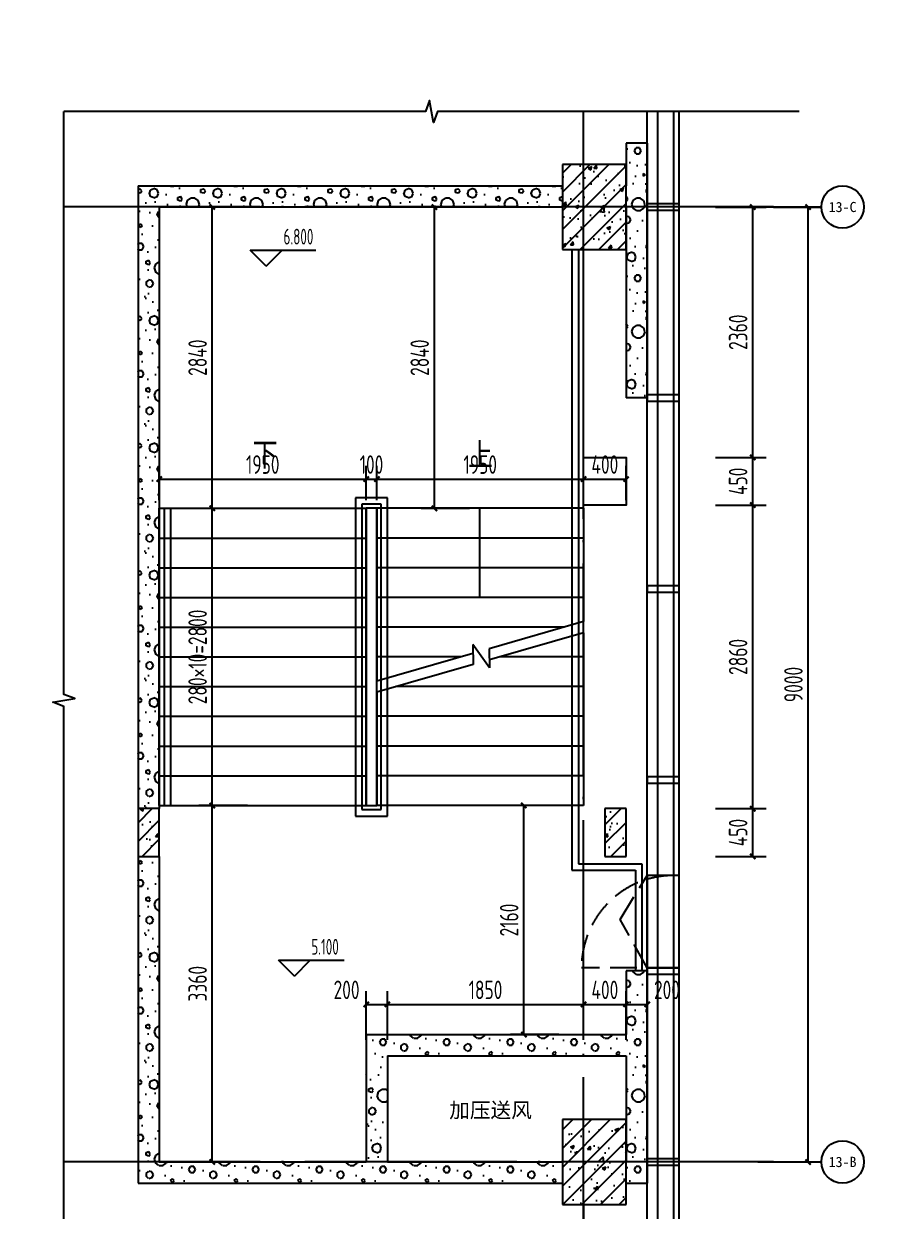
# Model space of a CAD drawing. Extents: x 116425 to 211028, y 11881 to 56060.
# Drawn here: x 128145 to 136228, y 18082 to 29273 of the extents above; entities that cross this region are included whole.
import ezdxf
from ezdxf.enums import TextEntityAlignment as Align
from ezdxf.xclip import XClip

# ---------------------------------------------------------------- set-up
doc = ezdxf.new("R2010")
doc.units = 0
doc.header["$LTSCALE"] = 1000
doc.header["$MEASUREMENT"] = 0
doc.header["$XCLIPFRAME"] = 0
for name, pattern in [('DASH', [0.35, 0.25, -0.1]), ('DOTE', [2.42, 2, -0.2, 0.02, -0.2]), ('X-104 13#平面$0$DASH', [0.35, 0.25, -0.1]), ('X-104 13#平面$0$DOTE', [2.42, 2, -0.2, 0.02, -0.2])]:
    doc.linetypes.add(name, pattern=pattern)
for name, color, linetype in [('01-标注_尺寸', 124, 'Continuous'), ('01-标注_标高', 200, 'Continuous'), ('01-标注_符号', 200, 'Continuous'), ('01-标注_轴线坐标', 132, 'Continuous'), ('02-TEXT_标注', 130, 'Continuous'), ('02-TEXT_轴号', 7, 'Continuous'), ('05-填充_天正', 14, 'Continuous'), ('13#楼幕墙$0$A-C_玻璃幕墙', 140, 'Continuous'), ('13#楼幕墙$0$D-铝板', 181, 'Continuous'), ('A-C_幕墙龙骨', 133, 'Continuous'), ('A-C_玻璃幕墙', 140, 'Continuous'), ('A-C_窗', 140, 'Continuous'), ('A-E_栏杆', 232, 'Continuous'), ('A-E_电梯', 171, 'Continuous'), ('A_AXIS-轴线', 36, 'DOTE'), ('A_STR-砌块墙', 121, 'Continuous'), ('A_STR-砼柱', 51, 'Continuous'), ('s-colu', 40, 'Continuous'), ('X-104 13#平面$0$A-O_分水线', 127, 'Continuous'), ('X-104 13#平面$0$A-O_屋面', 201, 'Continuous'), ('X-104 13#平面$0$A-TECH_结构', 21, 'Continuous'), ('X-104 13#平面$0$A_AXIS-轴线', 36, 'X-104 13#平面$0$DOTE'), ('X-104 13#平面$0$X-104 13#平面$0$A-TECH_结构', 21, 'Continuous')]:
    doc.layers.add(name, color=color, linetype=linetype)
doc.layers.add('X-104 13#平面$0$000套内', color=226, linetype='Continuous', lineweight=30, plot=False)
doc.styles.add('_TCH_AXIS', font='STXIHEI_0.TTF', dxfattribs={"width": 0.75})
doc.styles.add('_TCH_DIM', font='ros1.shx', dxfattribs={"bigfont": 'jd.shx'})
doc.styles.add('_TCH_DIM_T3', font='ROS1', dxfattribs={"width": 0.8, "bigfont": 'JD'})
doc.styles.add('_TCH_LABEL', font='ros1.shx', dxfattribs={"bigfont": 'jd.shx'})
doc.styles.get("Standard").update_dxf_attribs({"font": 'STXIHEI_0.TTF'})
doc.dimstyles.new('_TCH_ARCH&&50', dxfattribs={"dimtxt": 175, "dimasz": 50, "dimexe": 125, "dimexo": 150, "dimgap": 50, "dimtad": 1, "dimdec": 0, "dimzin": 0, "dimdsep": 46, "dimtxsty": '_TCH_DIM_T3', "dimblk": 'ARCHTICK', "dimcen": 0.09, "dimclrt": 7, "dimazin": 2, "dimtfac": 1, "dimtdec": 0, "dimtix": 1, "dimtmove": 2, "dimatfit": 3, "dimfxl": 0, "dimtolj": 1, "dimtzin": 0, "dimarcsym": 0})
pattern_1 = [(0, (177, -183), (300, 600), [0, -600]), (0, (-174, -264), (300, 600), [0, -600]), (0, (21, -270), (300, 600), [0, -600]), (0, (234, -93), (300, 600), [0, -600]), (0, (-15, -300), (300, 600), [0, -600]), (0, (294, 285), (300, 600), [0, -600]), (0, (111, 237), (300, 600), [0, -600]), (0, (207, 162), (300, 600), [0, -600]), (0, (-282, 150), (300, 600), [0, -600]), (0, (12, 123), (300, 600), [0, -600]), (0, (-102, -30), (300, 600), [0, -600]), (0, (-96, -255), (300, 600), [0, -600]), (0, (129, -279), (300, 600), [0, -600]), (0, (294, -15), (300, 600), [0, -600]), (0, (-267, -108), (300, 600), [0, -600]), (0, (-216, -6), (300, 600), [0, -600]), (0, (18, -48), (300, 600), [0, -600]), (0, (-66, -135), (300, 600), [0, -600]), (0, (-114, 63), (300, 600), [0, -600]), (0, (-39, 288), (300, 600), [0, -600]), (0, (-243, -234), (300, 600), [0, -600]), (0, (87, 165), (300, 600), [0, -600]), (0, (-192, 174), (300, 600), [0, -600]), (0, (-240, 252), (300, 600), [0, -600]), (130.601294, (257.143, 97.143), (-1499.9999834, 1800.000008), [26.3416, -11037.111]), (18.43495, (214.29, 108.57), (1499.999994, 599.999996), [27.1052, -3767.628]), (90, (214.3, 82.86), (300, 600), [25.7143, -1174.2857]), (161.56505, (240, 74.29), (-1500.00001, 599.999955), [27.1052, -3767.628]), (53.1301, (240, 74.29), (300, 600), [28.5714, -2971.4285]), (135, (262.86, -231.43), (-300.00004, 599.99996), [24.2437, -1672.8126]), (45, (228.57, -231.43), (300, 600), [24.2437, -1672.8126]), (135, (245.71, -248.57), (-300.00004, 599.99996), [24.2437, -1672.8126]), (45, (245.71, -248.57), (300, 600), [24.2437, -1672.8126]), (116.56505, (-25.7, 171.43), (-5e-05, 1200), [31.9438, -638.8765]), (180, (-40, 200), (-300, 600), [34.2857, -565.7142]), (63.43495, (-88.57, 171.43), (3e-06, 1200), [31.9438, -638.8765]), (116.56505, (-74.3, 142.86), (-5e-05, 1200), [31.9438, -638.8765]), (0, (-74.3, 142.86), (300, 600), [34.2857, -565.7142]), (63.43495, (-40, 142.86), (3e-06, 1200), [31.9438, -638.8765]), (107.102728, (200, -31.429), (-899.9999656, 3000.000005), [38.8613, -16282.9025]), (143.972626, (188.57, 5.714), (-5699.999928, 4199.999995), [38.8613, -8122.02]), (180, (157.14, 28.6), (-300, 600), [37.1429, -562.857]), (36.027373, (88.57, 5.714), (5699.999958, 4199.999955), [38.8613, -8122.02]), (71.56505, (77.14, -28.57), (900.000005, 2999.999995), [36.1403, -3758.5928]), (107.102728, (88.571, -65.714), (-899.9999656, 3000.000005), [38.8613, -16282.9025]), (143.972626, (120, -88.57), (-5699.999928, 4199.999995), [38.8613, -8122.02]), (0, (120, -88.6), (300, 600), [37.1429, -562.857]), (36.027373, (157.143, -88.57), (5699.999958, 4199.999955), [38.8613, -8122.02]), (71.56505, (188.57, -65.71), (900.000005, 2999.999995), [36.1403, -3758.5928]), (150.25512, (205.714, 248.57), (-900.000002, 599.999993), [23.035, -4814.3196]), (90, (185.7, 237.14), (300, 600), [22.8571, -1177.1427]), (29.74488, (185.714, 237.14), (900, 599.999997), [23.035, -4814.3196]), (116.56505, (65.7, -177.14), (-5e-05, 1200), [31.9438, -638.8765]), (168.690067, (51.43, -148.57), (-2700.000002, 599.999985), [29.1373, -6089.6855]), (41.185925, (0, -162.857), (7499.9999546, 6599.999942), [30.3718, -12725.802]), (90, (0, -191.43), (300, 600), [28.5714, -1171.4285]), (138.814074, (22.857, -211.429), (-7499.9998667, 6600.000042), [30.3718, -12725.802]), (16.699244, (22.857, -211.429), (9899.9999255, 2999.9999686), [29.8295, -12498.5375]), (60.945396, (51.43, -202.857), (299.999999, 599.999995), [29.416, -12325.3395]), (109.983106, (-185.714, 74.286), (-1500.0000056, 4199.999989), [33.442, -14012.1975]), (155.556045, (-197.143, 105.714), (-3900.000015, 1799.9999626), [34.523, -14465.1315]), (24.443955, (-260, 105.714), (3900.000002, 1799.9999913), [34.523, -14465.1315]), (70.016893, (-271.429, 74.286), (1500.0000045, 4199.9999896), [33.442, -14012.1975]), (109.983106, (-260, 42.857), (-1500.0000056, 4199.999989), [33.442, -14012.1975]), (160.016893, (-228.57, 31.43), (-1500, 599.999973), [33.442, -6989.3775]), (19.983107, (-228.57, 31.43), (1499.999992, 600), [33.442, -6989.3775]), (70.016893, (-197.143, 42.857), (1500.0000045, 4199.9999896), [33.442, -14012.1975]), (122.005383, (37.14, 20), (-300.00004, 599.99997), [26.9542, -5633.434]), (18.43495, (-2.86, 34.29), (1499.999994, 599.999996), [27.1052, -3767.628]), (90, (-2.86, 8.57), (300, 600), [25.7143, -1174.2857]), (161.56505, (22.86, 0), (-1500.00001, 599.999955), [27.1052, -3767.628]), (54.462322, (22.857, 0), (2099.999997, 2999.9999955), [24.578, -10298.2115]), (116.56505, (-137.14, -125.7), (-5e-05, 1200), [31.9438, -638.8765]), (180, (-151.4, -97.14), (-300, 600), [31.4286, -568.5714]), (59.036243, (-200, -125.714), (300.000001, 599.999997), [33.3197, -6963.822]), (120.963756, (-182.857, -154.286), (-300.000041, 599.999972), [33.3197, -6963.822]), (0, (-182.86, -154.3), (300, 600), [31.4286, -568.5714]), (63.43495, (-151.43, -154.3), (3e-06, 1200), [31.9438, -638.8765])]
pattern_2 = [(45, (0, 0), (-88.38835, 88.38835), []), (50, (0, 0), (358.6301, -31.37607), [37.5, -412.5]), (355, (0, 0), (-69.3757, 376.0961), [30, -330]), (100.4514, (29.9, -2.6), (289.2547, 344.7198), [31.8701, -350.5711]), (46.1842, (0, 100), (533.6205, -82.7595), [56.25, -618.75]), (96.6356, (44.47, 93.1), (467.3314, 487.059), [47.8051, -525.8565]), (351.1842, (0, 100), (467.331, 487.0593), [45, -495]), (21, (50, 75), (298.4535, -201.30945), [37.5, -412.5]), (326, (50, 75), (121.6577, 362.575), [30, -330]), (71.4514, (74.87, 58.22), (420.1113, 161.26525), [31.8701, -350.5711]), (37.5, (0, 0), (6.07993, 166.44693), [0, -326, 0, -335, 0, -331.25]), (7.5, (0, 0), (131.53477, 197.20586), [0, -191, 0, -318.5, 0, -126.25]), (327.5, (-111.5, 0), (266.91122, -11.27744), [0, -125, 0, -390, 0, -517.5]), (317.5, (-161.5, 0), (291.5931, 50.0525), [0, -162.5, 0, -259, 0, -367.5])]

# ---------------------------------------------------------------- blocks, each defined once
blk = doc.blocks.new('图框-A1')
for points, const_width in [([(0, 0), (841, 0), (841, 594), (0, 594)], 0.05), ([(766, 584), (25, 584), (25, 10), (766, 10)], 0.5)]:
    blk.add_lwpolyline(points, close=True, dxfattribs=dict(const_width=const_width))
blk = doc.blocks.new('X-104 13#平面$0$zzzzx')
at = {"layer": 'X-104 13#平面$0$A_AXIS-轴线', "linetype": 'X-104 13#平面$0$DOTE'}
for p, q in [((60408.4, 18000), (-2925, 18000)), ((60408.4, 9000), (-2925, 9000))]:
    blk.add_line(p, q, dxfattribs=at)
blk = doc.blocks.new('13#楼幕墙')
at = {"layer": '13#楼幕墙$0$A-C_玻璃幕墙'}
blk.add_line((53305, 148035), (37800, 139100), dxfattribs=at)
blk.add_lwpolyline([(4493, 15500), (-900, 15500), (-900, -1700), (22100, -1700), (22100, -1100), (58400, -1100), (58400, 18960), (53293, 23245), (37800, 14300), (37800, 10200), (12500, 10200), (4493, 15500)], dxfattribs=at)
at = {"layer": '13#楼幕墙$0$D-铝板'}
blk.add_lwpolyline([(37725, 139230), (53321, 148217), (53305, 148035), (37800, 139100)], close=True, dxfattribs=at)
blk = doc.blocks.new('X-104 13#平面$0$ys')
blk.add_line((39870, 7500), (47550, 7500))
blk = doc.blocks.new('X-104 13#平面$0$A$C45D52E12')
at = {"layer": 'X-104 13#平面$0$X-104 13#平面$0$A-TECH_结构'}
blk.add_lwpolyline([(58300, -18800), (58300, 820), (53473, 4870), (38300, -3873), (38300, -8100), (12610, -8100), (4602, -2800), (-400, -2800), (-400, -20400), (22000, -20400), (22000, -18800)], close=True, dxfattribs=at)
blk = doc.blocks.new('X-104 13#平面$0$A$C0BB3323F')
at = {"layer": 'Defpoints'}
blk.add_lwpolyline([(59300, 600), (59300, 20660), (54205, 24935), (38700, 16000), (38700, 11900), (13400, 11900), (5393, 17200), (0, 17200), (0, 0), (23000, 0), (23000, 600)], close=True, dxfattribs=at)
blk = doc.blocks.new('X-104 13#平面')
at = {"layer": 'X-104 13#平面$0$000套内'}
blk.add_lwpolyline([(7100, -1550), (21950, -1550), (21950, -950), (48400, -950), (48400, 11050), (53400, 11050), (53400, 18100), (58250, 18100), (58250, 18890), (53289.1, 23052.7), (37950, 14213.3), (37950, 10050), (12454.9, 10050), (4447.4, 15350), (4100, 15350), (4100, 6300), (7100, 6300), (7100, -1550)], dxfattribs=at)
at = {"layer": 'X-104 13#平面$0$A-O_屋面'}
blk.add_lwpolyline([(58400, 123700), (58400, 143760), (53305, 148035), (37800, 139100), (37800, 135000), (12500, 135000), (4492.6, 140300), (-900, 140300), (-900, 122100), (22100, 122100), (22100, 123700)], close=True, dxfattribs=at)
blk.add_lwpolyline([(57800, 143250), (57800, 143480.2), (53240.9, 147305.6), (38400, 138753.3), (38400, 134400), (12319.4, 134400), (4312, 139700), (-300, 139700), (-300, 122700), (21500, 122700), (21500, 124300), (57800, 124300), (57800, 126850)], dxfattribs=at)
at = {"layer": 'X-104 13#平面$0$A-TECH_结构', "linetype": 'X-104 13#平面$0$DASH'}
blk.add_lwpolyline([(58100, 124000), (58100, 143620), (53261.3, 147680.2), (38100, 138926.8), (38100, 134700), (12409.7, 134700), (4402.3, 140000), (-600, 140000), (-600, 122400), (21800, 122400), (21800, 124000)], close=True, dxfattribs=at)
blk.add_lwpolyline([(57900, 143526.7), (53240, 147436.9), (38300, 138811.3), (38300, 134500), (12349.5, 134500), (4342.1, 139800), (-400, 139800), (-400, 122600), (21600, 122600), (21600, 124200), (57900, 124200), (57900, 143526.7)], dxfattribs=at)
at = {"layer": 'X-104 13#平面$0$A-TECH_结构'}
blk.add_lwpolyline([(58350, -1050), (58350, 18936.6), (53287.9, 23184.2), (37850, 14271.1), (37850, 10150), (12485, 10150), (4477.5, 15450), (-850, 15450), (-850, -1650), (22050, -1650), (22050, -1050)], close=True, dxfattribs=at)
at = {"layer": 'X-104 13#平面$0$A_AXIS-轴线', "linetype": 'X-104 13#平面$0$DOTE'}
blk.add_line((39500, 139200), (60408.4, 139200), dxfattribs=at)
for name, p in [('X-104 13#平面$0$zzzzx', (0, 124800)), ('X-104 13#平面$0$A$C45D52E12', (-200, 142800)), ('X-104 13#平面$0$A$C0BB3323F', (-900, -1700))]:
    blk.add_blockref(name, p)
at = {"xscale": 100, "yscale": 100, "zscale": 100}
blk.add_blockref('图框-A1', (-10634.5, 42114.8), dxfattribs=at)
at = {"layer": 'X-104 13#平面$0$A-O_分水线'}
blk.add_blockref('X-104 13#平面$0$ys', (5500, 129300), dxfattribs=at)
at = {"layer": 'X-104 13#平面$0$A-TECH_结构'}
blk.add_blockref('13#楼幕墙', (0, 0), dxfattribs=at)
blk = doc.blocks.new('A$C7A413A1D')
blk.add_lwpolyline([(-70, -300), (-10, -300), (-10, 0), (-70, 0)], close=True)
blk = doc.blocks.new('A$C2B4E24BF')
at = {"linetype": 'DASH'}
for points in [[(5, 50), (5, 920)], [(5, 300), (460, 557), (875, 300)]]:
    blk.add_lwpolyline(points, dxfattribs=at)
blk.add_lwpolyline([(5, 0), (875, 0), (875, 300), (5, 300)], close=True)
blk.add_arc((5, 50), 870, 0, 90, dxfattribs=at)
blk = doc.blocks.new('A$C56656A43')
at = {"layer": 'A-C_窗', "rotation": 90}
blk.add_blockref('A$C2B4E24BF', (0, 25), dxfattribs=at)
blk = doc.blocks.new('_ArchTick')
at = {"color": 0, "linetype": 'ByBlock', "const_width": 0.4}
blk.add_lwpolyline([(-0.5, -0.5), (0.5, 0.5)], dxfattribs=at)
blk = doc.blocks.new('*D440')
at = {"layer": '01-标注_尺寸', "color": 0, "lineweight": -2, "transparency": 16777216}
for p, q in [((135214, 27546), (135664, 27546)), ((135539, 18546), (135539, 27546)), ((135214, 18546), (135664, 18546))]:
    blk.add_line(p, q, dxfattribs=at)
at = {"layer": 'Defpoints', "color": 0, "transparency": 16777216}
for p in [(135064, 27546), (135539, 27546), (135064, 18546)]:
    blk.add_point(p, dxfattribs=at)
at = {"layer": '01-标注_尺寸', "color": 0, "lineweight": -2, "transparency": 16777216, "xscale": 50, "yscale": 50, "zscale": 50}
for p, rotation in [((135539, 27546), 90), ((135539, 18546), 270)]:
    blk.add_blockref('_ArchTick', p, dxfattribs=dict(at, rotation=rotation))
at = {"layer": '01-标注_尺寸', "color": 7, "transparency": 16777216, "insert": (135401, 23046), "char_height": 175, "attachment_point": 5, "rotation": 90, "style": '_TCH_DIM_T3'}
blk.add_mtext('\\A1;9000', dxfattribs=at)
blk = doc.blocks.new('*D473')
at = {"layer": '01-标注_尺寸', "color": 0, "lineweight": -2, "transparency": 16777216}
for p, q in [((129423, 24782), (129423, 25107)), ((131373, 24782), (131373, 25107)), ((129423, 24982), (131373, 24982))]:
    blk.add_line(p, q, dxfattribs=at)
at = {"layer": 'Defpoints', "color": 0, "transparency": 16777216}
for p in [(131373, 24982), (129423, 24632), (131373, 24632)]:
    blk.add_point(p, dxfattribs=at)
at = {"layer": '01-标注_尺寸', "color": 0, "lineweight": -2, "transparency": 16777216, "xscale": 50, "yscale": 50, "zscale": 50, "rotation": 180}
blk.add_blockref('_ArchTick', (129423, 24982), dxfattribs=at)
at = {"layer": '01-标注_尺寸', "color": 0, "lineweight": -2, "transparency": 16777216, "xscale": 50, "yscale": 50, "zscale": 50}
blk.add_blockref('_ArchTick', (131373, 24982), dxfattribs=at)
at = {"layer": '01-标注_尺寸', "color": 7, "transparency": 16777216, "insert": (130398, 25119), "char_height": 175, "attachment_point": 5, "style": '_TCH_DIM_T3'}
blk.add_mtext('\\A1;1950', dxfattribs=at)
blk = doc.blocks.new('*D474')
at = {"layer": '01-标注_尺寸', "color": 0, "lineweight": -2, "transparency": 16777216}
for p, q in [((131373, 24782), (131373, 25107)), ((131473, 24782), (131473, 25107)), ((131373, 24982), (131473, 24982))]:
    blk.add_line(p, q, dxfattribs=at)
at = {"layer": 'Defpoints', "color": 0, "transparency": 16777216}
for p in [(131473, 24982), (131373, 24632), (131473, 24632)]:
    blk.add_point(p, dxfattribs=at)
at = {"layer": '01-标注_尺寸', "color": 0, "lineweight": -2, "transparency": 16777216, "xscale": 50, "yscale": 50, "zscale": 50, "rotation": 180}
blk.add_blockref('_ArchTick', (131373, 24982), dxfattribs=at)
at = {"layer": '01-标注_尺寸', "color": 0, "lineweight": -2, "transparency": 16777216, "xscale": 50, "yscale": 50, "zscale": 50}
blk.add_blockref('_ArchTick', (131473, 24982), dxfattribs=at)
at = {"layer": '01-标注_尺寸', "color": 7, "transparency": 16777216, "insert": (131423, 25119), "char_height": 175, "attachment_point": 5, "style": '_TCH_DIM_T3'}
blk.add_mtext('\\A1;100', dxfattribs=at)
blk = doc.blocks.new('*D475')
at = {"layer": '01-标注_尺寸', "color": 0, "lineweight": -2, "transparency": 16777216}
for p, q in [((131473, 24782), (131473, 25107)), ((133423, 24782), (133423, 25107)), ((131473, 24982), (133423, 24982))]:
    blk.add_line(p, q, dxfattribs=at)
at = {"layer": 'Defpoints', "color": 0, "transparency": 16777216}
for p in [(133423, 24982), (131473, 24632), (133423, 24632)]:
    blk.add_point(p, dxfattribs=at)
at = {"layer": '01-标注_尺寸', "color": 0, "lineweight": -2, "transparency": 16777216, "xscale": 50, "yscale": 50, "zscale": 50, "rotation": 180}
blk.add_blockref('_ArchTick', (131473, 24982), dxfattribs=at)
at = {"layer": '01-标注_尺寸', "color": 0, "lineweight": -2, "transparency": 16777216, "xscale": 50, "yscale": 50, "zscale": 50}
blk.add_blockref('_ArchTick', (133423, 24982), dxfattribs=at)
at = {"layer": '01-标注_尺寸', "color": 7, "transparency": 16777216, "insert": (132448, 25119), "char_height": 175, "attachment_point": 5, "style": '_TCH_DIM_T3'}
blk.add_mtext('\\A1;1950', dxfattribs=at)
blk = doc.blocks.new('*D476')
at = {"layer": '01-标注_尺寸', "color": 0, "lineweight": -2, "transparency": 16777216}
for p, q in [((133423, 24782), (133423, 25107)), ((133823, 24782), (133823, 25107)), ((133423, 24982), (133823, 24982))]:
    blk.add_line(p, q, dxfattribs=at)
at = {"layer": 'Defpoints', "color": 0, "transparency": 16777216}
for p in [(133823, 24982), (133423, 24632), (133823, 24632)]:
    blk.add_point(p, dxfattribs=at)
at = {"layer": '01-标注_尺寸', "color": 0, "lineweight": -2, "transparency": 16777216, "xscale": 50, "yscale": 50, "zscale": 50, "rotation": 180}
blk.add_blockref('_ArchTick', (133423, 24982), dxfattribs=at)
at = {"layer": '01-标注_尺寸', "color": 0, "lineweight": -2, "transparency": 16777216, "xscale": 50, "yscale": 50, "zscale": 50}
blk.add_blockref('_ArchTick', (133823, 24982), dxfattribs=at)
at = {"layer": '01-标注_尺寸', "color": 7, "transparency": 16777216, "insert": (133623, 25119), "char_height": 175, "attachment_point": 5, "style": '_TCH_DIM_T3'}
blk.add_mtext('\\A1;400', dxfattribs=at)
blk = doc.blocks.new('*D783')
at = {"layer": '01-标注_尺寸', "color": 0, "lineweight": -2, "transparency": 16777216}
for p, q in [((133823, 19696), (133823, 20156)), ((134023, 19696), (134023, 20156)), ((133823, 20031), (134023, 20031))]:
    blk.add_line(p, q, dxfattribs=at)
at = {"layer": 'Defpoints', "color": 0, "transparency": 16777216}
for p in [(134023, 20031), (133823, 19546), (134023, 19546)]:
    blk.add_point(p, dxfattribs=at)
at = {"layer": '01-标注_尺寸', "color": 0, "lineweight": -2, "transparency": 16777216, "xscale": 50, "yscale": 50, "zscale": 50, "rotation": 180}
blk.add_blockref('_ArchTick', (133823, 20031), dxfattribs=at)
at = {"layer": '01-标注_尺寸', "color": 0, "lineweight": -2, "transparency": 16777216, "xscale": 50, "yscale": 50, "zscale": 50}
blk.add_blockref('_ArchTick', (134023, 20031), dxfattribs=at)
at = {"layer": '01-标注_尺寸', "color": 7, "transparency": 16777216, "insert": (134208, 20168), "char_height": 175, "attachment_point": 5, "style": '_TCH_DIM_T3'}
blk.add_mtext('\\A1;200', dxfattribs=at)
blk = doc.blocks.new('*D784')
at = {"layer": '01-标注_尺寸', "color": 0, "lineweight": -2, "transparency": 16777216}
for p, q in [((133423, 19696), (133423, 20156)), ((133823, 19696), (133823, 20156)), ((133423, 20031), (133823, 20031))]:
    blk.add_line(p, q, dxfattribs=at)
at = {"layer": 'Defpoints', "color": 0, "transparency": 16777216}
for p in [(133823, 20031), (133423, 19546), (133823, 19546)]:
    blk.add_point(p, dxfattribs=at)
at = {"layer": '01-标注_尺寸', "color": 0, "lineweight": -2, "transparency": 16777216, "xscale": 50, "yscale": 50, "zscale": 50, "rotation": 180}
blk.add_blockref('_ArchTick', (133423, 20031), dxfattribs=at)
at = {"layer": '01-标注_尺寸', "color": 0, "lineweight": -2, "transparency": 16777216, "xscale": 50, "yscale": 50, "zscale": 50}
blk.add_blockref('_ArchTick', (133823, 20031), dxfattribs=at)
at = {"layer": '01-标注_尺寸', "color": 7, "transparency": 16777216, "insert": (133623, 20168), "char_height": 175, "attachment_point": 5, "style": '_TCH_DIM_T3'}
blk.add_mtext('\\A1;400', dxfattribs=at)
blk = doc.blocks.new('*D785')
at = {"layer": '01-标注_尺寸', "color": 0, "lineweight": -2, "transparency": 16777216}
for p, q in [((131573, 19696), (131573, 20156)), ((133423, 19696), (133423, 20156)), ((131573, 20031), (133423, 20031))]:
    blk.add_line(p, q, dxfattribs=at)
at = {"layer": 'Defpoints', "color": 0, "transparency": 16777216}
for p in [(133423, 20031), (131573, 19546), (133423, 19546)]:
    blk.add_point(p, dxfattribs=at)
at = {"layer": '01-标注_尺寸', "color": 0, "lineweight": -2, "transparency": 16777216, "xscale": 50, "yscale": 50, "zscale": 50, "rotation": 180}
blk.add_blockref('_ArchTick', (131573, 20031), dxfattribs=at)
at = {"layer": '01-标注_尺寸', "color": 0, "lineweight": -2, "transparency": 16777216, "xscale": 50, "yscale": 50, "zscale": 50}
blk.add_blockref('_ArchTick', (133423, 20031), dxfattribs=at)
at = {"layer": '01-标注_尺寸', "color": 7, "transparency": 16777216, "insert": (132498, 20168), "char_height": 175, "attachment_point": 5, "style": '_TCH_DIM_T3'}
blk.add_mtext('\\A1;1850', dxfattribs=at)
blk = doc.blocks.new('*D786')
at = {"layer": '01-标注_尺寸', "color": 0, "lineweight": -2, "transparency": 16777216}
for p, q in [((131373, 19696), (131373, 20156)), ((131573, 19696), (131573, 20156)), ((131373, 20031), (131573, 20031))]:
    blk.add_line(p, q, dxfattribs=at)
at = {"layer": 'Defpoints', "color": 0, "transparency": 16777216}
for p in [(131573, 20031), (131373, 19546), (131573, 19546)]:
    blk.add_point(p, dxfattribs=at)
at = {"layer": '01-标注_尺寸', "color": 0, "lineweight": -2, "transparency": 16777216, "xscale": 50, "yscale": 50, "zscale": 50, "rotation": 180}
blk.add_blockref('_ArchTick', (131373, 20031), dxfattribs=at)
at = {"layer": '01-标注_尺寸', "color": 0, "lineweight": -2, "transparency": 16777216, "xscale": 50, "yscale": 50, "zscale": 50}
blk.add_blockref('_ArchTick', (131573, 20031), dxfattribs=at)
at = {"layer": '01-标注_尺寸', "color": 7, "transparency": 16777216, "insert": (131188, 20168), "char_height": 175, "attachment_point": 5, "style": '_TCH_DIM_T3'}
blk.add_mtext('\\A1;200', dxfattribs=at)
blk = doc.blocks.new('*D862')
at = {"layer": '01-标注_尺寸', "color": 0, "lineweight": -2, "transparency": 16777216}
for p, q in [((134667, 21876), (135142, 21876)), ((135017, 21426), (135017, 21876)), ((134667, 21426), (135142, 21426))]:
    blk.add_line(p, q, dxfattribs=at)
at = {"layer": 'Defpoints', "color": 0, "transparency": 16777216}
for p in [(134517, 21876), (135017, 21876), (134517, 21426)]:
    blk.add_point(p, dxfattribs=at)
at = {"layer": '01-标注_尺寸', "color": 0, "lineweight": -2, "transparency": 16777216, "xscale": 50, "yscale": 50, "zscale": 50}
for p, rotation in [((135017, 21876), 90), ((135017, 21426), 270)]:
    blk.add_blockref('_ArchTick', p, dxfattribs=dict(at, rotation=rotation))
at = {"layer": '01-标注_尺寸', "color": 7, "transparency": 16777216, "insert": (134879, 21651), "char_height": 175, "attachment_point": 5, "rotation": 90, "style": '_TCH_DIM_T3'}
blk.add_mtext('\\A1;450', dxfattribs=at)
blk = doc.blocks.new('*D863')
at = {"layer": '01-标注_尺寸', "color": 0, "lineweight": -2, "transparency": 16777216}
for p, q in [((134667, 24736), (135142, 24736)), ((135017, 21876), (135017, 24736)), ((134667, 21876), (135142, 21876))]:
    blk.add_line(p, q, dxfattribs=at)
at = {"layer": 'Defpoints', "color": 0, "transparency": 16777216}
for p in [(134517, 24736), (135017, 24736), (134517, 21876)]:
    blk.add_point(p, dxfattribs=at)
at = {"layer": '01-标注_尺寸', "color": 0, "lineweight": -2, "transparency": 16777216, "xscale": 50, "yscale": 50, "zscale": 50}
for p, rotation in [((135017, 24736), 90), ((135017, 21876), 270)]:
    blk.add_blockref('_ArchTick', p, dxfattribs=dict(at, rotation=rotation))
at = {"layer": '01-标注_尺寸', "color": 7, "transparency": 16777216, "insert": (134879, 23306), "char_height": 175, "attachment_point": 5, "rotation": 90, "style": '_TCH_DIM_T3'}
blk.add_mtext('\\A1;2860', dxfattribs=at)
blk = doc.blocks.new('*D864')
at = {"layer": '01-标注_尺寸', "color": 0, "lineweight": -2, "transparency": 16777216}
for p, q in [((134667, 25186), (135142, 25186)), ((135017, 24736), (135017, 25186)), ((134667, 24736), (135142, 24736))]:
    blk.add_line(p, q, dxfattribs=at)
at = {"layer": 'Defpoints', "color": 0, "transparency": 16777216}
for p in [(134517, 25186), (135017, 25186), (134517, 24736)]:
    blk.add_point(p, dxfattribs=at)
at = {"layer": '01-标注_尺寸', "color": 0, "lineweight": -2, "transparency": 16777216, "xscale": 50, "yscale": 50, "zscale": 50}
for p, rotation in [((135017, 25186), 90), ((135017, 24736), 270)]:
    blk.add_blockref('_ArchTick', p, dxfattribs=dict(at, rotation=rotation))
at = {"layer": '01-标注_尺寸', "color": 7, "transparency": 16777216, "insert": (134879, 24961), "char_height": 175, "attachment_point": 5, "rotation": 90, "style": '_TCH_DIM_T3'}
blk.add_mtext('\\A1;450', dxfattribs=at)
blk = doc.blocks.new('*D865')
at = {"layer": '01-标注_尺寸', "color": 0, "lineweight": -2, "transparency": 16777216}
for p, q in [((134667, 27546), (135142, 27546)), ((135017, 25186), (135017, 27546)), ((134667, 25186), (135142, 25186))]:
    blk.add_line(p, q, dxfattribs=at)
at = {"layer": 'Defpoints', "color": 0, "transparency": 16777216}
for p in [(134517, 27546), (135017, 27546), (134517, 25186)]:
    blk.add_point(p, dxfattribs=at)
at = {"layer": '01-标注_尺寸', "color": 0, "lineweight": -2, "transparency": 16777216, "xscale": 50, "yscale": 50, "zscale": 50}
for p, rotation in [((135017, 27546), 90), ((135017, 25186), 270)]:
    blk.add_blockref('_ArchTick', p, dxfattribs=dict(at, rotation=rotation))
at = {"layer": '01-标注_尺寸', "color": 7, "transparency": 16777216, "insert": (134879, 26366), "char_height": 175, "attachment_point": 5, "rotation": 90, "style": '_TCH_DIM_T3'}
blk.add_mtext('\\A1;2360', dxfattribs=at)
blk = doc.blocks.new('*D876')
at = {"layer": '01-标注_尺寸', "color": 0, "lineweight": -2, "transparency": 16777216}
for p, q in [((130253, 21906), (129797, 21906)), ((129922, 18546), (129922, 21906)), ((130253, 18546), (129797, 18546))]:
    blk.add_line(p, q, dxfattribs=at)
at = {"layer": 'Defpoints', "color": 0, "transparency": 16777216}
for p in [(129922, 21906), (130403, 21906), (130403, 18546)]:
    blk.add_point(p, dxfattribs=at)
at = {"layer": '01-标注_尺寸', "color": 0, "lineweight": -2, "transparency": 16777216, "xscale": 50, "yscale": 50, "zscale": 50}
for p, rotation in [((129922, 21906), 90), ((129922, 18546), 270)]:
    blk.add_blockref('_ArchTick', p, dxfattribs=dict(at, rotation=rotation))
at = {"layer": '01-标注_尺寸', "color": 7, "transparency": 16777216, "insert": (129784, 20226), "char_height": 175, "attachment_point": 5, "rotation": 90, "style": '_TCH_DIM_T3'}
blk.add_mtext('\\A1;3360', dxfattribs=at)
blk = doc.blocks.new('*D877')
at = {"layer": '01-标注_尺寸', "color": 0, "lineweight": -2, "transparency": 16777216}
for p, q in [((130253, 24706), (129797, 24706)), ((129922, 21906), (129922, 24706)), ((130253, 21906), (129797, 21906))]:
    blk.add_line(p, q, dxfattribs=at)
at = {"layer": 'Defpoints', "color": 0, "transparency": 16777216}
for p in [(129922, 24706), (130403, 24706), (130403, 21906)]:
    blk.add_point(p, dxfattribs=at)
at = {"layer": '01-标注_尺寸', "color": 0, "lineweight": -2, "transparency": 16777216, "xscale": 50, "yscale": 50, "zscale": 50}
for p, rotation in [((129922, 24706), 90), ((129922, 21906), 270)]:
    blk.add_blockref('_ArchTick', p, dxfattribs=dict(at, rotation=rotation))
at = {"layer": '01-标注_尺寸', "color": 7, "transparency": 16777216, "insert": (129784, 23306), "char_height": 175, "attachment_point": 5, "rotation": 90, "style": '_TCH_DIM_T3'}
blk.add_mtext('\\A1;280×10=2800', dxfattribs=at)
blk = doc.blocks.new('*D878')
at = {"layer": '01-标注_尺寸', "color": 0, "lineweight": -2, "transparency": 16777216}
for p, q in [((130253, 27546), (129797, 27546)), ((129922, 24706), (129922, 27546)), ((130253, 24706), (129797, 24706))]:
    blk.add_line(p, q, dxfattribs=at)
at = {"layer": 'Defpoints', "color": 0, "transparency": 16777216}
for p in [(129922, 27546), (130403, 27546), (130403, 24706)]:
    blk.add_point(p, dxfattribs=at)
at = {"layer": '01-标注_尺寸', "color": 0, "lineweight": -2, "transparency": 16777216, "xscale": 50, "yscale": 50, "zscale": 50}
for p, rotation in [((129922, 27546), 90), ((129922, 24706), 270)]:
    blk.add_blockref('_ArchTick', p, dxfattribs=dict(at, rotation=rotation))
at = {"layer": '01-标注_尺寸', "color": 7, "transparency": 16777216, "insert": (129784, 26126), "char_height": 175, "attachment_point": 5, "rotation": 90, "style": '_TCH_DIM_T3'}
blk.add_mtext('\\A1;2840', dxfattribs=at)
blk = doc.blocks.new('*D879')
at = {"layer": '01-标注_尺寸', "color": 0, "lineweight": -2, "transparency": 16777216}
for p, q in [((133190, 21906), (132734, 21906)), ((132859, 19746), (132859, 21906)), ((133190, 19746), (132734, 19746))]:
    blk.add_line(p, q, dxfattribs=at)
at = {"layer": 'Defpoints', "color": 0, "transparency": 16777216}
for p in [(132859, 21906), (133340, 21906), (133340, 19746)]:
    blk.add_point(p, dxfattribs=at)
at = {"layer": '01-标注_尺寸', "color": 0, "lineweight": -2, "transparency": 16777216, "xscale": 50, "yscale": 50, "zscale": 50}
for p, rotation in [((132859, 21906), 90), ((132859, 19746), 270)]:
    blk.add_blockref('_ArchTick', p, dxfattribs=dict(at, rotation=rotation))
at = {"layer": '01-标注_尺寸', "color": 7, "transparency": 16777216, "insert": (132721, 20826), "char_height": 175, "attachment_point": 5, "rotation": 90, "style": '_TCH_DIM_T3'}
blk.add_mtext('\\A1;2160', dxfattribs=at)
blk = doc.blocks.new('*D880')
at = {"layer": '01-标注_尺寸', "color": 0, "lineweight": -2, "transparency": 16777216}
for p, q in [((132347, 27546), (131891, 27546)), ((132016, 24706), (132016, 27546)), ((132347, 24706), (131891, 24706))]:
    blk.add_line(p, q, dxfattribs=at)
at = {"layer": 'Defpoints', "color": 0, "transparency": 16777216}
for p in [(132016, 27546), (132497, 27546), (132497, 24706)]:
    blk.add_point(p, dxfattribs=at)
at = {"layer": '01-标注_尺寸', "color": 0, "lineweight": -2, "transparency": 16777216, "xscale": 50, "yscale": 50, "zscale": 50}
for p, rotation in [((132016, 27546), 90), ((132016, 24706), 270)]:
    blk.add_blockref('_ArchTick', p, dxfattribs=dict(at, rotation=rotation))
at = {"layer": '01-标注_尺寸', "color": 7, "transparency": 16777216, "insert": (131878, 26126), "char_height": 175, "attachment_point": 5, "rotation": 90, "style": '_TCH_DIM_T3'}
blk.add_mtext('\\A1;2840', dxfattribs=at)

msp = doc.modelspace()

# ---------------------------------------------------------------- hatches: boundary and pattern name
at = {"layer": '05-填充_天正'}
h = msp.add_hatch(dxfattribs=at)
h.set_pattern_fill('加气混凝土', color=256, scale=50, style=0)
h.set_pattern_definition(pattern_1)
h.paths.add_polyline_path([(133822.9, 28146.4), (133822.9, 27746.4), (133889.6, 27646.4), (134022.9, 27646.4), (134022.9, 28146.4)])
h = msp.add_hatch(dxfattribs=at)
h.set_pattern_fill('钢筋混凝土', color=256, scale=50, style=0)
h.set_pattern_definition(pattern_2)
h.paths.add_polyline_path([(133222.9, 27146.4), (133822.9, 27146.4), (133822.9, 27946.4), (133222.9, 27946.4)])
h = msp.add_hatch(dxfattribs=at)
h.set_pattern_fill('加气混凝土', color=256, scale=50, style=0)
h.set_pattern_definition(pattern_1)
h.paths.add_polyline_path([(129222.9, 21876.4), (129422.9, 21876.4), (129422.9, 27546.4), (129222.9, 27746.4)])
h = msp.add_hatch(dxfattribs=at)
h.set_pattern_fill('加气混凝土', color=256, scale=50, style=0)
h.set_pattern_definition(pattern_1)
h.paths.add_polyline_path([(133222.9, 27546.4), (133222.9, 27746.4), (129222.9, 27746.4), (129422.9, 27546.4)])
h = msp.add_hatch(dxfattribs=at)
h.set_pattern_fill('加气混凝土', color=256, scale=50, style=0)
h.set_pattern_definition(pattern_1)
h.paths.add_polyline_path([(133822.9, 27746.4), (133822.9, 27546.4), (133889.6, 27646.4)])
h = msp.add_hatch(dxfattribs=at)
h.set_pattern_fill('加气混凝土', color=256, scale=50, style=0)
h.set_pattern_definition(pattern_1)
h.paths.add_polyline_path([(133889.6, 27646.4), (133822.9, 27546.4), (133822.9, 25746.4), (134022.9, 25746.4), (134022.9, 27646.4)])
h = msp.add_hatch(dxfattribs=at)
h.set_pattern_fill('钢筋混凝土', color=256, scale=50, style=0)
h.set_pattern_definition(pattern_2)
h.paths.add_polyline_path([(129222.9, 21426.4), (129422.9, 21426.4), (129422.9, 21876.4), (129222.9, 21876.4)])
h = msp.add_hatch(dxfattribs=at)
h.set_pattern_fill('钢筋混凝土', color=256, scale=50, style=0)
h.set_pattern_definition(pattern_2)
h.paths.add_polyline_path([(133622.9, 21426.4), (133822.9, 21426.4), (133822.9, 21876.4), (133622.9, 21876.4)])
h = msp.add_hatch(dxfattribs=at)
h.set_pattern_fill('加气混凝土', color=256, scale=50, style=0)
h.set_pattern_definition(pattern_1)
h.paths.add_polyline_path([(129422.9, 21426.4), (129222.9, 21426.4), (129222.9, 18346.4), (129422.9, 18546.4)])
h = msp.add_hatch(dxfattribs=at)
h.set_pattern_fill('加气混凝土', color=256, scale=50, style=0)
h.set_pattern_definition(pattern_1)
h.paths.add_polyline_path([(133822.9, 20346.4), (133822.9, 19746.4), (133889.6, 19646.4), (134022.9, 19646.4), (134022.9, 20346.4)])
h = msp.add_hatch(dxfattribs=at)
h.set_pattern_fill('加气混凝土', color=256, scale=50, style=0)
h.set_pattern_definition(pattern_1)
h.paths.add_polyline_path([(131372.9, 19746.4), (131572.9, 19546.4), (133822.9, 19546.4), (133889.6, 19646.4), (133822.9, 19746.4)])
h = msp.add_hatch(dxfattribs=at)
h.set_pattern_fill('加气混凝土', color=256, scale=50, style=0)
h.set_pattern_definition(pattern_1)
h.paths.add_polyline_path([(131572.9, 19546.4), (131372.9, 19746.4), (131372.9, 18546.4), (131472.9, 18479.7), (131572.9, 18546.4)])
h = msp.add_hatch(dxfattribs=at)
h.set_pattern_fill('加气混凝土', color=256, scale=50, style=0)
h.set_pattern_definition(pattern_1)
h.paths.add_polyline_path([(133889.6, 19646.4), (133822.9, 19546.4), (133822.9, 18546.4), (134022.9, 18346.4), (134022.9, 19646.4)])
h = msp.add_hatch(dxfattribs=at)
h.set_pattern_fill('钢筋混凝土', color=256, scale=50, style=0)
h.set_pattern_definition(pattern_2)
h.paths.add_polyline_path([(133222.9, 18146.4), (133822.9, 18146.4), (133822.9, 18946.4), (133222.9, 18946.4)])
h = msp.add_hatch(dxfattribs=at)
h.set_pattern_fill('加气混凝土', color=256, scale=50, style=0)
h.set_pattern_definition(pattern_1)
h.paths.add_polyline_path([(129422.9, 18546.4), (129222.9, 18346.4), (131472.9, 18346.4), (131472.9, 18479.7), (131372.9, 18546.4)])
h = msp.add_hatch(dxfattribs=at)
h.set_pattern_fill('加气混凝土', color=256, scale=50, style=0)
h.set_pattern_definition(pattern_1)
h.paths.add_polyline_path([(133222.9, 18346.4), (133222.9, 18546.4), (131572.9, 18546.4), (131472.9, 18479.7), (131472.9, 18346.4)])
h = msp.add_hatch(dxfattribs=at)
h.set_pattern_fill('加气混凝土', color=256, scale=50, style=0)
h.set_pattern_definition(pattern_1)
h.paths.add_polyline_path([(133822.9, 18546.4), (133822.9, 18346.4), (134022.9, 18346.4)])

# ---------------------------------------------------------------- linework, layer by layer
msp.add_lwpolyline([(132442.9, 23866.4), (132442.9, 24706.4)])
at = {"layer": '01-标注_标高'}
for p, q in [((130430.3, 26990.1), (130280.3, 27140.1)), ((130280.3, 27140.1), (130899.3, 27140.1)), ((130430.3, 26990.1), (130580.3, 27140.1)), ((130695.9, 20297.2), (130545.9, 20447.2)), ((130545.9, 20447.2), (131164.9, 20447.2)), ((130695.9, 20297.2), (130845.9, 20447.2))]:
    msp.add_line(p, q, dxfattribs=at)
at = {"layer": '01-标注_符号'}
for points in [[(135454.3, 28446.4), (132044.9, 28446.4), (132006.6, 28341.4), (131969.6, 28551.4), (131932.4, 28446.4), (128522.9, 28446.4)], [(128522.9, 17346.4), (128522.9, 22840.1), (128417.9, 22878.4), (128627.9, 22915.4), (128522.9, 22952.6), (128522.9, 28446.4)]]:
    msp.add_lwpolyline(points, dxfattribs=at)
for points in [[(130402.9, 25006.4, 0, 0, 0), (130402.9, 20906.4, 0, 0, 0), (132442.9, 20906.4, 0, 0, 0), (132442.9, 22596.4, 40, 0, 0), (132442.9, 22746.4, 0, 0, 0)], [(132442.9, 25006.4, 0, 0, 0), (132442.9, 24016.4, 40, 0, 0), (132442.9, 23866.4, 0, 0, 0)]]:
    msp.add_lwpolyline(points, format="xyseb", dxfattribs=at)
at = {"layer": '01-标注_轴线坐标'}
for p, q in [((135063.8, 27546.4), (135663.8, 27546.4)), ((135063.8, 18546.4), (135663.8, 18546.4)), ((133422.9, 18169.3), (133422.9, 17319.3))]:
    msp.add_line(p, q, dxfattribs=at)
for centre in [(135863.8, 27546.4), (135863.8, 18546.4)]:
    msp.add_circle(centre, 200, dxfattribs=at)
at = {"layer": 'A-C_玻璃幕墙'}
for p, q in [((134022.9, 17346.4), (134022.9, 28446.4)), ((134122.9, 17346.4), (134122.9, 28446.4)), ((134272.9, 17346.4), (134272.9, 28446.4)), ((134322.9, 17346.4), (134322.9, 28446.4))]:
    msp.add_line(p, q, dxfattribs=at)
at = {"layer": 'A-E_栏杆'}
for p, q in [((133312.9, 27146.4), (133312.9, 21296.4)), ((133372.9, 27146.4), (133372.9, 21356.4)), ((131572.9, 24806.4), (131272.9, 24806.4)), ((131272.9, 24806.4), (131272.9, 21806.4)), ((131512.9, 24746.4), (131332.9, 24746.4)), ((131332.9, 24746.4), (131332.9, 21866.4)), ((131512.9, 21866.4), (131512.9, 24746.4)), ((131572.9, 21806.4), (131572.9, 24806.4)), ((129472.9, 21906.4), (129472.9, 24706.4)), ((129472.9, 24706.4), (129532.9, 24706.4)), ((129532.9, 21906.4), (129532.9, 24706.4)), ((129472.9, 21906.4), (129532.9, 21906.4)), ((131332.9, 21866.4), (131512.9, 21866.4)), ((131272.9, 21806.4), (131572.9, 21806.4)), ((133312.9, 21296.4), (133912.9, 21296.4)), ((133372.9, 21356.4), (133972.9, 21356.4)), ((133912.9, 21296.4), (133912.9, 20346.4)), ((133972.9, 21356.4), (133972.9, 20346.4)), ((133972.9, 20346.4), (133912.9, 20346.4))]:
    msp.add_line(p, q, dxfattribs=at)
at = {"layer": 'A-E_电梯'}
for p, q in [((129422.9, 21906.4), (129422.9, 24706.4)), ((129422.9, 24706.4), (131372.9, 24706.4)), ((131372.9, 21906.4), (131372.9, 24706.4)), ((131472.9, 24706.4), (131472.9, 23078.4)), ((133422.9, 24706.4), (131472.9, 24706.4)), ((133422.9, 24706.4), (133422.9, 23638.4)), ((129422.9, 24426.4), (131372.9, 24426.4)), ((133422.9, 24426.4), (131472.9, 24426.4)), ((129422.9, 24146.4), (131372.9, 24146.4)), ((133422.9, 24146.4), (131472.9, 24146.4)), ((129422.9, 23866.4), (131372.9, 23866.4)), ((133422.9, 23866.4), (131472.9, 23866.4)), ((133422.9, 23638.4), (132533.3, 23382.9)), ((129422.9, 23586.4), (131372.9, 23586.4)), ((133241.8, 23586.4), (131472.9, 23586.4)), ((133422.9, 23534.4), (132535.2, 23279.4)), ((133422.9, 23534.4), (133422.9, 21906.4)), ((132536.5, 23204.5), (132378.3, 23422.1)), ((132378.3, 23422.1), (132381.7, 23235.3)), ((129422.9, 23306.4), (131372.9, 23306.4)), ((132379.8, 23338.9), (131472.9, 23078.4)), ((132266.8, 23306.4), (131472.9, 23306.4)), ((132533.3, 23382.9), (132536.5, 23204.5)), ((133422.9, 23306.4), (132629, 23306.4)), ((132381.7, 23235.3), (131472.9, 22974.4)), ((129422.9, 23026.4), (131372.9, 23026.4)), ((131472.9, 22974.4), (131472.9, 21906.4)), ((133422.9, 23026.4), (131654, 23026.4)), ((129422.9, 22746.4), (131372.9, 22746.4)), ((133422.9, 22746.4), (131472.9, 22746.4)), ((129422.9, 22466.4), (131372.9, 22466.4)), ((133422.9, 22466.4), (131472.9, 22466.4)), ((129422.9, 22186.4), (131372.9, 22186.4)), ((133422.9, 22186.4), (131472.9, 22186.4)), ((129422.9, 21906.4), (131372.9, 21906.4)), ((133422.9, 21906.4), (131472.9, 21906.4))]:
    msp.add_line(p, q, dxfattribs=at)
msp.add_lwpolyline([(133422.9, 24706.4), (133422.9, 27146.4)], dxfattribs=at)
msp.add_lwpolyline([(131472.9, 24706.4), (131372.9, 24706.4), (131372.9, 21906.4), (131472.9, 21906.4)], close=True, dxfattribs=at)
at = {"layer": 'A_AXIS-轴线'}
for p, q in [((133422.9, 17346.4), (133422.9, 28446.4)), ((135213.8, 27546.4), (128522.9, 27546.4)), ((135213.8, 18546.4), (128522.9, 18546.4))]:
    msp.add_line(p, q, dxfattribs=at)
at = {"layer": 'A_STR-砌块墙'}
for p, q in [((133822.9, 28146.4), (133822.9, 27746.4)), ((134022.9, 28146.4), (133822.9, 28146.4)), ((134022.9, 28146.4), (134022.9, 27646.4)), ((129222.9, 27746.4), (129222.9, 21876.4)), ((129222.9, 27746.4), (133222.9, 27746.4)), ((134022.9, 27646.4), (134022.9, 25746.4)), ((129422.9, 27546.4), (129422.9, 21876.4)), ((129422.9, 27546.4), (133222.9, 27546.4)), ((133822.9, 27546.4), (133822.9, 25746.4)), ((134022.9, 25746.4), (133822.9, 25746.4)), ((129222.9, 21426.4), (129222.9, 18346.4)), ((129422.9, 21426.4), (129422.9, 18546.4)), ((133822.9, 20346.4), (133822.9, 19746.4)), ((134022.9, 20346.4), (133822.9, 20346.4)), ((134022.9, 20346.4), (134022.9, 19646.4)), ((131372.9, 19746.4), (133822.9, 19746.4)), ((131372.9, 19746.4), (131372.9, 18546.4)), ((134022.9, 19646.4), (134022.9, 18346.4)), ((131572.9, 19546.4), (133822.9, 19546.4)), ((131572.9, 19546.4), (131572.9, 18546.4)), ((133822.9, 19546.4), (133822.9, 18546.4)), ((129422.9, 18546.4), (131372.9, 18546.4)), ((131572.9, 18546.4), (133222.9, 18546.4)), ((129222.9, 18346.4), (131472.9, 18346.4)), ((131472.9, 18346.4), (133222.9, 18346.4)), ((133822.9, 18346.4), (134022.9, 18346.4))]:
    msp.add_line(p, q, dxfattribs=at)
at = {"layer": 'A_STR-砼柱'}
for p, q in [((133822.9, 27946.4), (133222.9, 27946.4)), ((133222.9, 27946.4), (133222.9, 27146.4)), ((133822.9, 27146.4), (133822.9, 27946.4)), ((133222.9, 27146.4), (133822.9, 27146.4)), ((129422.9, 21876.4), (129222.9, 21876.4)), ((129222.9, 21876.4), (129222.9, 21426.4)), ((129422.9, 21426.4), (129422.9, 21876.4)), ((133822.9, 21876.4), (133622.9, 21876.4)), ((133622.9, 21876.4), (133622.9, 21426.4)), ((133822.9, 21426.4), (133822.9, 21876.4)), ((129222.9, 21426.4), (129422.9, 21426.4)), ((133622.9, 21426.4), (133822.9, 21426.4)), ((133822.9, 18946.4), (133222.9, 18946.4)), ((133222.9, 18946.4), (133222.9, 18146.4)), ((133822.9, 18146.4), (133822.9, 18946.4)), ((133222.9, 18146.4), (133822.9, 18146.4))]:
    msp.add_line(p, q, dxfattribs=at)
at = {"layer": 's-colu'}
msp.add_lwpolyline([(133422.9, 25186.4), (133822.9, 25186.4), (133822.9, 24736.4), (133422.9, 24736.4)], close=True, dxfattribs=at)

# ---------------------------------------------------------------- block references
ref = msp.add_blockref('X-104 13#平面', (89222.9, 25058.1))
XClip(ref).set_block_clipping_path([(52600.0000000065, 7800.0004171911), (60173.8070770114, 18900)])
ref = msp.add_blockref('X-104 13#平面', (135059.8, 23721.2))
XClip(ref).set_block_clipping_path([(47300.0000000066, 8199.9999999998), (54100.0000000072, 18799.9999999998)])
ref = msp.add_blockref('X-104 13#平面', (144576.5, -38678.8))
XClip(ref).set_block_clipping_path([(47300.0000000066, 70599.9999999998), (54100.0000000072, 81199.9999999998)])
ref = msp.add_blockref('X-104 13#平面', (66922.9, -52853.6))
XClip(ref).set_block_clipping_path([(52600.0000000065, 70199.9999999997), (60200, 81300)])
ref = msp.add_blockref('X-104 13#平面', (85922.9, -115253.6))
XClip(ref).set_block_clipping_path([(52600.000000007, 132600.000417191), (59223.651438209, 143700.0000000006)])
msp.add_blockref('A$C56656A43', (134322.9, 20346.4))
at = {"layer": 'A-C_幕墙龙骨', "rotation": 90}
for p in [(134022.9, 27586.4), (134022.9, 25786.4), (134022.9, 23986.4), (134022.9, 22186.4), (134022.9, 20386.4), (134022.9, 18586.4)]:
    msp.add_blockref('A$C7A413A1D', p, dxfattribs=at)

# ---------------------------------------------------------------- texts
at = {"layer": '02-TEXT_标注', "style": '_TCH_DIM', "width": 0.705882}
for s, p in [('6.800', (130593.8, 27192.6)), ('5.100', (130855.9, 20499.7))]:
    msp.add_text(s, height=148.75, dxfattribs=at).set_placement(p)
at = {"layer": '02-TEXT_标注', "style": '_TCH_LABEL'}
for s, p in [('下', (130303.1, 25081.4)), ('上', (132333.4, 25081.4))]:
    msp.add_text(s, height=248.1, dxfattribs=at).set_placement(p)
at = {"layer": '02-TEXT_标注'}
msp.add_text('加压送风', height=142.71, dxfattribs=at).set_placement((132155.9, 18962.9))
at = {"layer": '02-TEXT_轴号', "style": '_TCH_AXIS'}
for s, height, width, p, p2 in [('13-C', 95.69, 0.927711, (135732.2, 27498.5), (135995.3, 27498.5)), ('13-B', 96.8, 0.915663, (135732.4, 18498), (135995.1, 18498))]:
    msp.add_text(s, height=height, dxfattribs=dict(at, width=width)).set_placement(p, p2, align=Align.FIT)

# ---------------------------------------------------------------- dimensions: what is measured, and where the dimension line sits
at = {"layer": '01-标注_尺寸'}
for p1, p2, distance, picture, middle in [((130402.9, 24706.4), (130402.9, 27546.4), 481.1, '*D878', (129784.3, 26126.4)), ((132497.1, 24706.4), (132497.1, 27546.4), 481.1, '*D880', (131878.4, 26126.4)), ((134517.4, 25186.4), (134517.4, 27546.4), -499.4, '*D865', (134879.3, 26366.4)), ((135063.8, 18546.4), (135063.8, 27546.4), -475, '*D440', (135401.3, 23046.4)), ((134517.4, 24736.4), (134517.4, 25186.4), -499.4, '*D864', (134879.3, 24961.4)), ((134517.4, 21876.4), (134517.4, 24736.4), -499.4, '*D863', (134879.3, 23306.4)), ((130402.9, 18546.4), (130402.9, 21906.4), 481.1, '*D876', (129784.3, 20226.4)), ((133340, 19746.4), (133340, 21906.4), 481.1, '*D879', (132721.3, 20826.4)), ((134517.4, 21426.4), (134517.4, 21876.4), -499.4, '*D862', (134879.3, 21651.4)), ((131572.9, 19546.4), (133422.9, 19546.4), 484.2, '*D785', (132497.9, 20168.1)), ((133422.9, 19546.4), (133822.9, 19546.4), 484.2, '*D784', (133622.9, 20168.1))]:
    dim = msp.add_aligned_dim(p1=p1, p2=p2, distance=distance, dimstyle='_TCH_ARCH&&50', dxfattribs=at)
    dim.commit()
    dim.dimension.update_dxf_attribs({"geometry": picture, "text_midpoint": middle})
for base, p1, p2, picture, middle in [((131372.9, 24981.9), (129422.9, 24631.9), (131372.9, 24631.9), '*D473', (130397.9, 25119.4)), ((131472.9, 24981.9), (131372.9, 24631.9), (131472.9, 24631.9), '*D474', (131422.9, 25119.4)), ((133422.9, 24981.9), (131472.9, 24631.9), (133422.9, 24631.9), '*D475', (132447.9, 25119.4)), ((133822.9, 24981.9), (133422.9, 24631.9), (133822.9, 24631.9), '*D476', (133622.9, 25119.4))]:
    dim = msp.add_linear_dim(base=base, p1=p1, p2=p2, angle=0, dimstyle='_TCH_ARCH&&50', override={"dimgap": 0}, dxfattribs=at)
    dim.commit()
    dim.dimension.update_dxf_attribs({"geometry": picture, "text_midpoint": middle, "dimtype": 161})
dim = msp.add_aligned_dim(p1=(130402.9, 21906.4), p2=(130402.9, 24706.4), distance=481.1, text='280×10=2800', dimstyle='_TCH_ARCH&&50', dxfattribs=at)
dim.commit()
dim.dimension.update_dxf_attribs({"geometry": '*D877', "text_midpoint": (129784.3, 23306.4)})
for base, p1, p2, picture, middle in [((131572.9, 20030.6), (131372.9, 19546.4), (131572.9, 19546.4), '*D786', (131187.9, 20168.1)), ((134022.9, 20030.6), (133822.9, 19546.4), (134022.9, 19546.4), '*D783', (134207.9, 20168.1))]:
    dim = msp.add_linear_dim(base=base, p1=p1, p2=p2, angle=360, dimstyle='_TCH_ARCH&&50', dxfattribs=at)
    dim.commit()
    dim.dimension.update_dxf_attribs({"geometry": picture, "text_midpoint": middle, "dimtype": 161})

doc.saveas('drawing.dxf')
